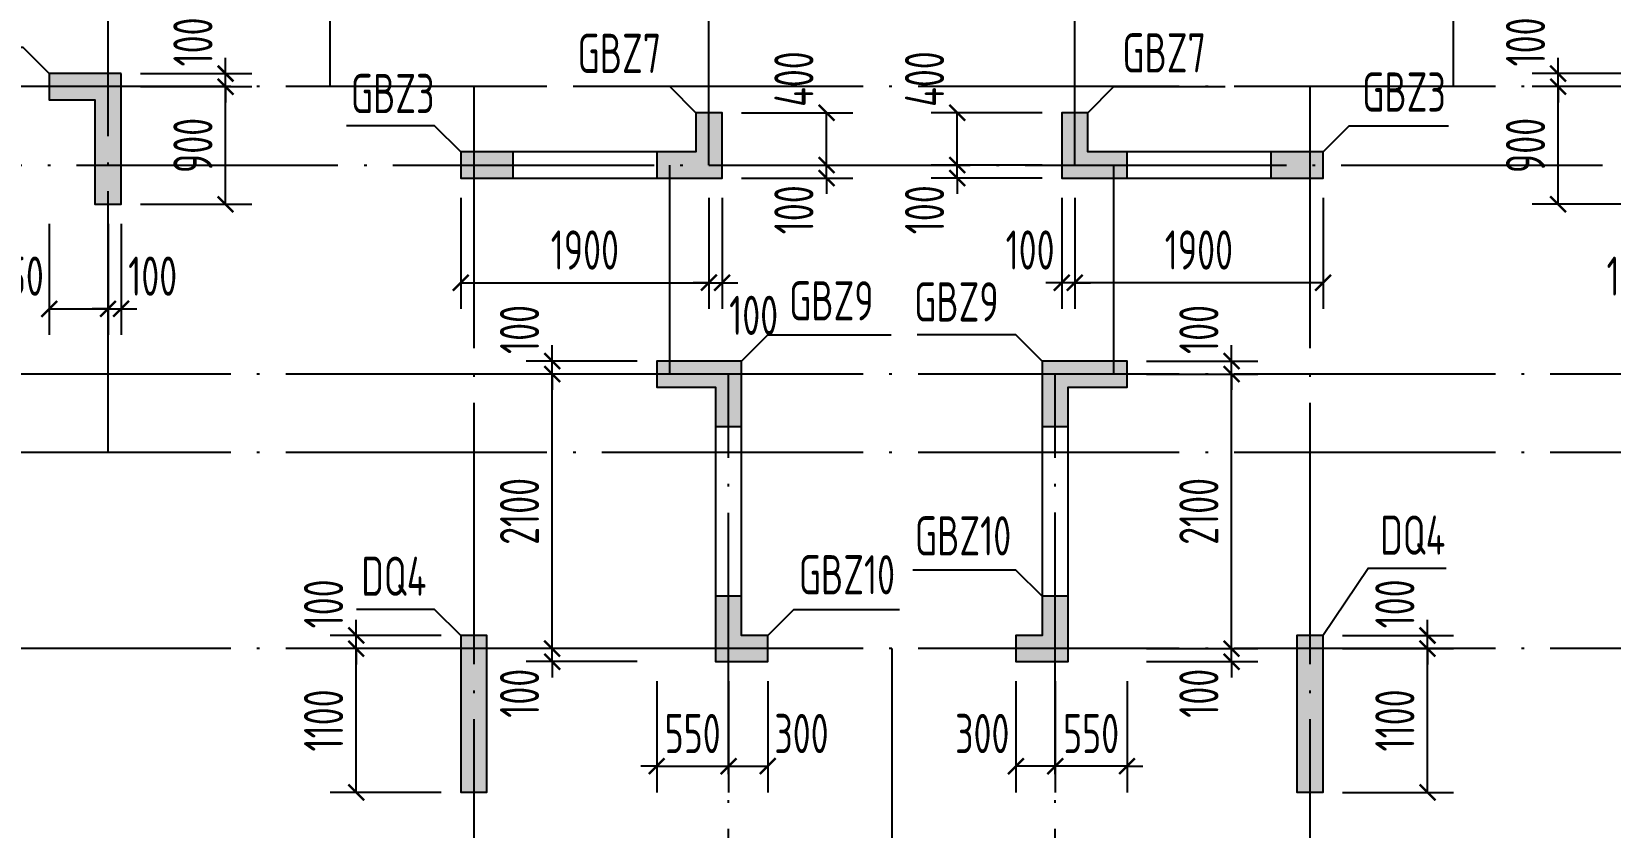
# Model space of a CAD drawing. Extents: x -1058961 to 23600, y -449123 to 2751847.
# Drawn here: x -438814 to -426729, y -182545 to -176456 of the extents above; entities that cross this region are included whole.
import ezdxf
from ezdxf.enums import TextEntityAlignment as Align

# ---------------------------------------------------------------- set-up
doc = ezdxf.new("R2010")
doc.units = 0
doc.header["$LTSCALE"] = 1000
doc.linetypes.add('DOTE', pattern=[2.42, 2, -0.2, 0.02, -0.2])
doc.layers.get('0').update_dxf_attribs({"linetype": 'CONTINUOUS'})
doc.layers.get('DEFPOINTS').update_dxf_attribs({"linetype": 'CONTINUOUS'})
for name, color, linetype in [('A-DOTE', 10, 'DOTE'), ('S-Q墙实线', 6, 'CONTINUOUS'), ('S-Q墙标注', 3, 'CONTINUOUS'), ('S-X详图填充', 252, 'CONTINUOUS'), ('S-X详图实线', 4, 'CONTINUOUS'), ('S-Z柱编号', 6, 'CONTINUOUS')]:
    doc.layers.add(name, color=color, linetype=linetype)
doc.styles.add('TSSD_REIN', font='tssdeng.shx', dxfattribs={"width": 0.7, "height": 300, "bigfont": 'tssdchn.shx'})
doc.styles.add('结构文字', font='zstxt.shx', dxfattribs={"width": 0.7, "bigfont": 'zshz.shx'})
doc.dimstyles.new('STRUCK', dxfattribs={"dimtxt": 400, "dimasz": 121, "dimexe": 200, "dimexo": 150, "dimgap": 115, "dimtad": 1, "dimdec": 0, "dimdsep": 46, "dimtxsty": '结构文字', "dimblk": 'ARCHTICK', "dimcen": 400, "dimclrd": 3, "dimclre": 3, "dimclrt": 7, "dimadec": 0, "dimazin": 0, "dimtfac": 1, "dimtdec": 0, "dimtix": 1, "dimtmove": 2, "dimatfit": 3, "dimldrblk": '_DIMX', "dimfxl": 0, "dimtolj": 1, "dimtzin": 0, "dimarcsym": 0})

# ---------------------------------------------------------------- blocks, each defined once
blk = doc.blocks.new('20210726.16395156')
at = {"layer": 'A-DOTE'}
for p, q in [((11100, 10900), (11100, 18249.9)), ((12800, 13700), (12800, 18249.9)), ((15700, 13100.3), (15700, 18249.9)), ((18500, 13100.3), (18500, 18249.9)), ((21400, 13700), (21400, 18249.9)), ((55600, 13700), (3600, 13700)), ((13900.2, 13700), (13900, 3600)), ((20299.8, 13700), (20300, 3600)), ((3600, 13100.3), (55600, 13100.3)), ((15400, 11500), (15400, 13100)), ((18800, 11500), (18800, 13100)), ((55600, 11500), (3600, 11500)), ((15850, 3600), (15850, 11500)), ((18350, 3600.1), (18350, 11500)), ((55600, 10900), (3600, 10900)), ((55600, 9400), (3600, 9400)), ((17100, 9400), (17100, 3600))]:
    blk.add_line(p, q, dxfattribs=at)
blk = doc.blocks.new('_ArchTick')
at = {"color": 0, "linetype": 'ByBlock', "const_width": 0.15}
blk.add_lwpolyline([(-0.5, -0.5), (0.5, 0.5)], dxfattribs=at)
blk = doc.blocks.new('*D893')
at = {"layer": 'DEFPOINTS', "color": 0}
for p in [(-438129, -176877), (-437329, -176877), (-438129, -177777)]:
    blk.add_point(p, dxfattribs=at)
at = {"layer": 'S-Q墙标注', "color": 3, "lineweight": -2}
for p, q in [((-437979, -176877), (-437129, -176877)), ((-437329, -177777), (-437329, -176877)), ((-437979, -177777), (-437129, -177777))]:
    blk.add_line(p, q, dxfattribs=at)
at = {"layer": 'S-Q墙标注', "color": 3, "lineweight": -2, "xscale": 121, "yscale": 121, "zscale": 121}
for p, rotation in [((-437329, -176877), 90), ((-437329, -177777), 270)]:
    blk.add_blockref('_ArchTick', p, dxfattribs=dict(at, rotation=rotation))
at = {"layer": 'S-Q墙标注', "color": 7, "insert": (-437579, -177327), "char_height": 300, "attachment_point": 5, "rotation": 90, "style": 'TSSD_REIN'}
blk.add_mtext('\\A1;900', dxfattribs=at)
blk = doc.blocks.new('_DIMX')
blk.add_line((-150, 0), (150, 0))
at = {"const_width": 50}
blk.add_lwpolyline([(-70, -70), (70, 70)], dxfattribs=at)
blk = doc.blocks.new('*D894')
at = {"layer": 'DEFPOINTS', "color": 0}
for p in [(-438129, -176777), (-437329, -176777), (-438129, -176877)]:
    blk.add_point(p, dxfattribs=at)
at = {"layer": 'S-Q墙标注', "color": 3, "lineweight": -2}
for p, q in [((-437329, -176777), (-437329, -176656)), ((-437979, -176777), (-437129, -176777)), ((-437329, -176877), (-437329, -176777)), ((-437979, -176877), (-437129, -176877)), ((-437329, -176877), (-437329, -176998))]:
    blk.add_line(p, q, dxfattribs=at)
at = {"layer": 'S-Q墙标注', "color": 3, "lineweight": -2, "xscale": 121, "yscale": 121, "zscale": 121}
for p, rotation in [((-437329, -176777), 270), ((-437329, -176877), 90)]:
    blk.add_blockref('_ArchTick', p, dxfattribs=dict(at, rotation=rotation))
at = {"layer": 'S-Q墙标注', "color": 7, "insert": (-437579, -176535), "char_height": 300, "attachment_point": 5, "rotation": 90, "style": 'TSSD_REIN'}
blk.add_mtext('\\A1;100', dxfattribs=at)
blk = doc.blocks.new('*D895')
at = {"layer": 'DEFPOINTS', "color": 0}
for p in [(-438679, -177777), (-438229, -177777), (-438229, -178577)]:
    blk.add_point(p, dxfattribs=at)
at = {"layer": 'S-Q墙标注', "color": 3, "lineweight": -2}
for p, q in [((-438679, -177927), (-438679, -178777)), ((-438229, -177927), (-438229, -178777)), ((-438679, -178577), (-438229, -178577))]:
    blk.add_line(p, q, dxfattribs=at)
at = {"layer": 'S-Q墙标注', "color": 3, "lineweight": -2, "xscale": 121, "yscale": 121, "zscale": 121, "rotation": 180}
blk.add_blockref('_ArchTick', (-438679, -178577), dxfattribs=at)
at = {"layer": 'S-Q墙标注', "color": 3, "lineweight": -2, "xscale": 121, "yscale": 121, "zscale": 121}
blk.add_blockref('_ArchTick', (-438229, -178577), dxfattribs=at)
at = {"layer": 'S-Q墙标注', "color": 7, "insert": (-438937, -178327), "char_height": 300, "attachment_point": 5, "style": 'TSSD_REIN'}
blk.add_mtext('\\A1;450', dxfattribs=at)
blk = doc.blocks.new('*D896')
at = {"layer": 'DEFPOINTS', "color": 0}
for p in [(-438229, -177777), (-438129, -177777), (-438129, -178577)]:
    blk.add_point(p, dxfattribs=at)
at = {"layer": 'S-Q墙标注', "color": 3, "lineweight": -2}
for p, q in [((-438229, -177927), (-438229, -178777)), ((-438129, -177927), (-438129, -178777)), ((-438229, -178577), (-438350, -178577)), ((-438229, -178577), (-438129, -178577)), ((-438129, -178577), (-438008, -178577))]:
    blk.add_line(p, q, dxfattribs=at)
at = {"layer": 'S-Q墙标注', "color": 3, "lineweight": -2, "xscale": 121, "yscale": 121, "zscale": 121}
blk.add_blockref('_ArchTick', (-438229, -178577), dxfattribs=at)
at = {"layer": 'S-Q墙标注', "color": 3, "lineweight": -2, "xscale": 121, "yscale": 121, "zscale": 121, "rotation": 180}
blk.add_blockref('_ArchTick', (-438129, -178577), dxfattribs=at)
at = {"layer": 'S-Q墙标注', "color": 7, "insert": (-437887, -178327), "char_height": 300, "attachment_point": 5, "style": 'TSSD_REIN'}
blk.add_mtext('\\A1;100', dxfattribs=at)
blk = doc.blocks.new('*D897')
at = {"layer": 'DEFPOINTS', "color": 0}
for p in [(-433529, -177477), (-432729, -177477), (-433529, -177577)]:
    blk.add_point(p, dxfattribs=at)
at = {"layer": 'S-Q墙标注', "color": 3, "lineweight": -2}
for p, q in [((-432729, -177477), (-432729, -177356)), ((-433379, -177477), (-432529, -177477)), ((-432729, -177577), (-432729, -177477)), ((-433379, -177577), (-432529, -177577)), ((-432729, -177577), (-432729, -177698))]:
    blk.add_line(p, q, dxfattribs=at)
at = {"layer": 'S-Q墙标注', "color": 3, "lineweight": -2, "xscale": 121, "yscale": 121, "zscale": 121}
for p, rotation in [((-432729, -177477), 270), ((-432729, -177577), 90)]:
    blk.add_blockref('_ArchTick', p, dxfattribs=dict(at, rotation=rotation))
at = {"layer": 'S-Q墙标注', "color": 7, "insert": (-432979, -177819), "char_height": 300, "attachment_point": 5, "rotation": 90, "style": 'TSSD_REIN'}
blk.add_mtext('\\A1;100', dxfattribs=at)
blk = doc.blocks.new('*D898')
at = {"layer": 'DEFPOINTS', "color": 0}
for p in [(-433529, -177077), (-432729, -177077), (-433529, -177477)]:
    blk.add_point(p, dxfattribs=at)
at = {"layer": 'S-Q墙标注', "color": 3, "lineweight": -2}
for p, q in [((-433379, -177077), (-432529, -177077)), ((-432729, -177477), (-432729, -177077)), ((-433379, -177477), (-432529, -177477))]:
    blk.add_line(p, q, dxfattribs=at)
at = {"layer": 'S-Q墙标注', "color": 3, "lineweight": -2, "xscale": 121, "yscale": 121, "zscale": 121}
for p, rotation in [((-432729, -177077), 90), ((-432729, -177477), 270)]:
    blk.add_blockref('_ArchTick', p, dxfattribs=dict(at, rotation=rotation))
at = {"layer": 'S-Q墙标注', "color": 7, "insert": (-432979, -176819), "char_height": 300, "attachment_point": 5, "rotation": 90, "style": 'TSSD_REIN'}
blk.add_mtext('\\A1;400', dxfattribs=at)
blk = doc.blocks.new('*D899')
at = {"layer": 'DEFPOINTS', "color": 0}
for p in [(-435529, -177577), (-433629, -177577), (-433629, -178377)]:
    blk.add_point(p, dxfattribs=at)
at = {"layer": 'S-Q墙标注', "color": 3, "lineweight": -2}
for p, q in [((-435529, -177727), (-435529, -178577)), ((-433629, -177727), (-433629, -178577)), ((-435529, -178377), (-433629, -178377))]:
    blk.add_line(p, q, dxfattribs=at)
at = {"layer": 'S-Q墙标注', "color": 3, "lineweight": -2, "xscale": 121, "yscale": 121, "zscale": 121, "rotation": 180}
blk.add_blockref('_ArchTick', (-435529, -178377), dxfattribs=at)
at = {"layer": 'S-Q墙标注', "color": 3, "lineweight": -2, "xscale": 121, "yscale": 121, "zscale": 121}
blk.add_blockref('_ArchTick', (-433629, -178377), dxfattribs=at)
at = {"layer": 'S-Q墙标注', "color": 7, "insert": (-434579, -178127), "char_height": 300, "attachment_point": 5, "style": 'TSSD_REIN'}
blk.add_mtext('\\A1;1900', dxfattribs=at)
blk = doc.blocks.new('*D900')
at = {"layer": 'DEFPOINTS', "color": 0}
for p in [(-433629, -177577), (-433529, -177577), (-433529, -178377)]:
    blk.add_point(p, dxfattribs=at)
at = {"layer": 'S-Q墙标注', "color": 3, "lineweight": -2}
for p, q in [((-433629, -177727), (-433629, -178577)), ((-433529, -177727), (-433529, -178577)), ((-433629, -178377), (-433750, -178377)), ((-433629, -178377), (-433529, -178377)), ((-433529, -178377), (-433408, -178377))]:
    blk.add_line(p, q, dxfattribs=at)
at = {"layer": 'S-Q墙标注', "color": 3, "lineweight": -2, "xscale": 121, "yscale": 121, "zscale": 121}
blk.add_blockref('_ArchTick', (-433629, -178377), dxfattribs=at)
at = {"layer": 'S-Q墙标注', "color": 3, "lineweight": -2, "xscale": 121, "yscale": 121, "zscale": 121, "rotation": 180}
blk.add_blockref('_ArchTick', (-433529, -178377), dxfattribs=at)
at = {"layer": 'S-Q墙标注', "color": 7, "insert": (-433287, -178627), "char_height": 300, "attachment_point": 5, "style": 'TSSD_REIN'}
blk.add_mtext('\\A1;100', dxfattribs=at)
blk = doc.blocks.new('*D905')
at = {"layer": 'DEFPOINTS', "color": 0}
for p in [(-434829, -181177), (-434029, -181177), (-434029, -181277)]:
    blk.add_point(p, dxfattribs=at)
at = {"layer": 'S-Q墙标注', "color": 3, "lineweight": -2}
for p, q in [((-434829, -181177), (-434829, -181056)), ((-434179, -181177), (-435029, -181177)), ((-434829, -181277), (-434829, -181177)), ((-434179, -181277), (-435029, -181277)), ((-434829, -181277), (-434829, -181398))]:
    blk.add_line(p, q, dxfattribs=at)
at = {"layer": 'S-Q墙标注', "color": 3, "lineweight": -2, "xscale": 121, "yscale": 121, "zscale": 121}
for p, rotation in [((-434829, -181177), 270), ((-434829, -181277), 90)]:
    blk.add_blockref('_ArchTick', p, dxfattribs=dict(at, rotation=rotation))
at = {"layer": 'S-Q墙标注', "color": 7, "insert": (-435079, -181519), "char_height": 300, "attachment_point": 5, "rotation": 90, "style": 'TSSD_REIN'}
blk.add_mtext('\\A1;100', dxfattribs=at)
blk = doc.blocks.new('*D906')
at = {"layer": 'DEFPOINTS', "color": 0}
for p in [(-434829, -179077), (-434029, -179077), (-434029, -181177)]:
    blk.add_point(p, dxfattribs=at)
at = {"layer": 'S-Q墙标注', "color": 3, "lineweight": -2}
for p, q in [((-434179, -179077), (-435029, -179077)), ((-434829, -181177), (-434829, -179077)), ((-434179, -181177), (-435029, -181177))]:
    blk.add_line(p, q, dxfattribs=at)
at = {"layer": 'S-Q墙标注', "color": 3, "lineweight": -2, "xscale": 121, "yscale": 121, "zscale": 121}
for p, rotation in [((-434829, -179077), 90), ((-434829, -181177), 270)]:
    blk.add_blockref('_ArchTick', p, dxfattribs=dict(at, rotation=rotation))
at = {"layer": 'S-Q墙标注', "color": 7, "insert": (-435079, -180127), "char_height": 300, "attachment_point": 5, "rotation": 90, "style": 'TSSD_REIN'}
blk.add_mtext('\\A1;2100', dxfattribs=at)
blk = doc.blocks.new('*D907')
at = {"layer": 'DEFPOINTS', "color": 0}
for p in [(-434829, -178977), (-434029, -178977), (-434029, -179077)]:
    blk.add_point(p, dxfattribs=at)
at = {"layer": 'S-Q墙标注', "color": 3, "lineweight": -2}
for p, q in [((-434829, -178977), (-434829, -178856)), ((-434179, -178977), (-435029, -178977)), ((-434829, -179077), (-434829, -178977)), ((-434179, -179077), (-435029, -179077)), ((-434829, -179077), (-434829, -179198))]:
    blk.add_line(p, q, dxfattribs=at)
at = {"layer": 'S-Q墙标注', "color": 3, "lineweight": -2, "xscale": 121, "yscale": 121, "zscale": 121}
for p, rotation in [((-434829, -178977), 270), ((-434829, -179077), 90)]:
    blk.add_blockref('_ArchTick', p, dxfattribs=dict(at, rotation=rotation))
at = {"layer": 'S-Q墙标注', "color": 7, "insert": (-435079, -178735), "char_height": 300, "attachment_point": 5, "rotation": 90, "style": 'TSSD_REIN'}
blk.add_mtext('\\A1;100', dxfattribs=at)
blk = doc.blocks.new('*D924')
at = {"layer": 'DEFPOINTS', "color": 0}
for p in [(-427129, -176877), (-426329, -176877), (-426329, -177777)]:
    blk.add_point(p, dxfattribs=at)
at = {"layer": 'S-Q墙标注', "color": 3, "lineweight": -2}
for p, q in [((-426479, -176877), (-427329, -176877)), ((-427129, -177777), (-427129, -176877)), ((-426479, -177777), (-427329, -177777))]:
    blk.add_line(p, q, dxfattribs=at)
at = {"layer": 'S-Q墙标注', "color": 3, "lineweight": -2, "xscale": 121, "yscale": 121, "zscale": 121}
for p, rotation in [((-427129, -176877), 90), ((-427129, -177777), 270)]:
    blk.add_blockref('_ArchTick', p, dxfattribs=dict(at, rotation=rotation))
at = {"layer": 'S-Q墙标注', "color": 7, "insert": (-427379, -177327), "char_height": 300, "attachment_point": 5, "rotation": 90, "style": 'TSSD_REIN'}
blk.add_mtext('\\A1;900', dxfattribs=at)
blk = doc.blocks.new('*D925')
at = {"layer": 'DEFPOINTS', "color": 0}
for p in [(-427129, -176777), (-426329, -176777), (-426329, -176877)]:
    blk.add_point(p, dxfattribs=at)
at = {"layer": 'S-Q墙标注', "color": 3, "lineweight": -2}
for p, q in [((-427129, -176777), (-427129, -176656)), ((-426479, -176777), (-427329, -176777)), ((-427129, -176877), (-427129, -176777)), ((-426479, -176877), (-427329, -176877)), ((-427129, -176877), (-427129, -176998))]:
    blk.add_line(p, q, dxfattribs=at)
at = {"layer": 'S-Q墙标注', "color": 3, "lineweight": -2, "xscale": 121, "yscale": 121, "zscale": 121}
for p, rotation in [((-427129, -176777), 270), ((-427129, -176877), 90)]:
    blk.add_blockref('_ArchTick', p, dxfattribs=dict(at, rotation=rotation))
at = {"layer": 'S-Q墙标注', "color": 7, "insert": (-427379, -176535), "char_height": 300, "attachment_point": 5, "rotation": 90, "style": 'TSSD_REIN'}
blk.add_mtext('\\A1;100', dxfattribs=at)
blk = doc.blocks.new('*D927')
at = {"layer": 'DEFPOINTS', "color": 0}
for p in [(-426329, -177777), (-426229, -177777), (-426329, -178577)]:
    blk.add_point(p, dxfattribs=at)
at = {"layer": 'S-Q墙标注', "color": 3, "lineweight": -2}
for p, q in [((-426329, -177927), (-426329, -178777)), ((-426229, -177927), (-426229, -178777)), ((-426329, -178577), (-426450, -178577)), ((-426229, -178577), (-426329, -178577)), ((-426229, -178577), (-426108, -178577))]:
    blk.add_line(p, q, dxfattribs=at)
at = {"layer": 'S-Q墙标注', "color": 3, "lineweight": -2, "xscale": 121, "yscale": 121, "zscale": 121}
blk.add_blockref('_ArchTick', (-426329, -178577), dxfattribs=at)
at = {"layer": 'S-Q墙标注', "color": 3, "lineweight": -2, "xscale": 121, "yscale": 121, "zscale": 121, "rotation": 180}
blk.add_blockref('_ArchTick', (-426229, -178577), dxfattribs=at)
at = {"layer": 'S-Q墙标注', "color": 7, "insert": (-426571, -178327), "char_height": 300, "attachment_point": 5, "style": 'TSSD_REIN'}
blk.add_mtext('\\A1;100', dxfattribs=at)
blk = doc.blocks.new('*D928')
at = {"layer": 'DEFPOINTS', "color": 0}
for p in [(-431729, -177477), (-430929, -177477), (-430929, -177577)]:
    blk.add_point(p, dxfattribs=at)
at = {"layer": 'S-Q墙标注', "color": 3, "lineweight": -2}
for p, q in [((-431729, -177477), (-431729, -177356)), ((-431079, -177477), (-431929, -177477)), ((-431729, -177577), (-431729, -177477)), ((-431079, -177577), (-431929, -177577)), ((-431729, -177577), (-431729, -177698))]:
    blk.add_line(p, q, dxfattribs=at)
at = {"layer": 'S-Q墙标注', "color": 3, "lineweight": -2, "xscale": 121, "yscale": 121, "zscale": 121}
for p, rotation in [((-431729, -177477), 270), ((-431729, -177577), 90)]:
    blk.add_blockref('_ArchTick', p, dxfattribs=dict(at, rotation=rotation))
at = {"layer": 'S-Q墙标注', "color": 7, "insert": (-431979, -177819), "char_height": 300, "attachment_point": 5, "rotation": 90, "style": 'TSSD_REIN'}
blk.add_mtext('\\A1;100', dxfattribs=at)
blk = doc.blocks.new('*D929')
at = {"layer": 'DEFPOINTS', "color": 0}
for p in [(-431729, -177077), (-430929, -177077), (-430929, -177477)]:
    blk.add_point(p, dxfattribs=at)
at = {"layer": 'S-Q墙标注', "color": 3, "lineweight": -2}
for p, q in [((-431079, -177077), (-431929, -177077)), ((-431729, -177477), (-431729, -177077)), ((-431079, -177477), (-431929, -177477))]:
    blk.add_line(p, q, dxfattribs=at)
at = {"layer": 'S-Q墙标注', "color": 3, "lineweight": -2, "xscale": 121, "yscale": 121, "zscale": 121}
for p, rotation in [((-431729, -177077), 90), ((-431729, -177477), 270)]:
    blk.add_blockref('_ArchTick', p, dxfattribs=dict(at, rotation=rotation))
at = {"layer": 'S-Q墙标注', "color": 7, "insert": (-431979, -176819), "char_height": 300, "attachment_point": 5, "rotation": 90, "style": 'TSSD_REIN'}
blk.add_mtext('\\A1;400', dxfattribs=at)
blk = doc.blocks.new('*D930')
at = {"layer": 'DEFPOINTS', "color": 0}
for p in [(-430829, -177577), (-428929, -177577), (-430829, -178377)]:
    blk.add_point(p, dxfattribs=at)
at = {"layer": 'S-Q墙标注', "color": 3, "lineweight": -2}
for p, q in [((-430829, -177727), (-430829, -178577)), ((-428929, -177727), (-428929, -178577)), ((-428929, -178377), (-430829, -178377))]:
    blk.add_line(p, q, dxfattribs=at)
at = {"layer": 'S-Q墙标注', "color": 3, "lineweight": -2, "xscale": 121, "yscale": 121, "zscale": 121, "rotation": 180}
blk.add_blockref('_ArchTick', (-430829, -178377), dxfattribs=at)
at = {"layer": 'S-Q墙标注', "color": 3, "lineweight": -2, "xscale": 121, "yscale": 121, "zscale": 121}
blk.add_blockref('_ArchTick', (-428929, -178377), dxfattribs=at)
at = {"layer": 'S-Q墙标注', "color": 7, "insert": (-429879, -178127), "char_height": 300, "attachment_point": 5, "style": 'TSSD_REIN'}
blk.add_mtext('\\A1;1900', dxfattribs=at)
blk = doc.blocks.new('*D931')
at = {"layer": 'DEFPOINTS', "color": 0}
for p in [(-430929, -177577), (-430829, -177577), (-430929, -178377)]:
    blk.add_point(p, dxfattribs=at)
at = {"layer": 'S-Q墙标注', "color": 3, "lineweight": -2}
for p, q in [((-430929, -177727), (-430929, -178577)), ((-430829, -177727), (-430829, -178577)), ((-430929, -178377), (-431050, -178377)), ((-430829, -178377), (-430929, -178377)), ((-430829, -178377), (-430708, -178377))]:
    blk.add_line(p, q, dxfattribs=at)
at = {"layer": 'S-Q墙标注', "color": 3, "lineweight": -2, "xscale": 121, "yscale": 121, "zscale": 121}
blk.add_blockref('_ArchTick', (-430929, -178377), dxfattribs=at)
at = {"layer": 'S-Q墙标注', "color": 3, "lineweight": -2, "xscale": 121, "yscale": 121, "zscale": 121, "rotation": 180}
blk.add_blockref('_ArchTick', (-430829, -178377), dxfattribs=at)
at = {"layer": 'S-Q墙标注', "color": 7, "insert": (-431171, -178127), "char_height": 300, "attachment_point": 5, "style": 'TSSD_REIN'}
blk.add_mtext('\\A1;100', dxfattribs=at)
blk = doc.blocks.new('*D936')
at = {"layer": 'DEFPOINTS', "color": 0}
for p in [(-430429, -181177), (-429629, -181177), (-430429, -181277)]:
    blk.add_point(p, dxfattribs=at)
at = {"layer": 'S-Q墙标注', "color": 3, "lineweight": -2}
for p, q in [((-429629, -181177), (-429629, -181056)), ((-430279, -181177), (-429429, -181177)), ((-429629, -181277), (-429629, -181177)), ((-430279, -181277), (-429429, -181277)), ((-429629, -181277), (-429629, -181398))]:
    blk.add_line(p, q, dxfattribs=at)
at = {"layer": 'S-Q墙标注', "color": 3, "lineweight": -2, "xscale": 121, "yscale": 121, "zscale": 121}
for p, rotation in [((-429629, -181177), 270), ((-429629, -181277), 90)]:
    blk.add_blockref('_ArchTick', p, dxfattribs=dict(at, rotation=rotation))
at = {"layer": 'S-Q墙标注', "color": 7, "insert": (-429879, -181519), "char_height": 300, "attachment_point": 5, "rotation": 90, "style": 'TSSD_REIN'}
blk.add_mtext('\\A1;100', dxfattribs=at)
blk = doc.blocks.new('*D937')
at = {"layer": 'DEFPOINTS', "color": 0}
for p in [(-430429, -179077), (-429629, -179077), (-430429, -181177)]:
    blk.add_point(p, dxfattribs=at)
at = {"layer": 'S-Q墙标注', "color": 3, "lineweight": -2}
for p, q in [((-430279, -179077), (-429429, -179077)), ((-429629, -181177), (-429629, -179077)), ((-430279, -181177), (-429429, -181177))]:
    blk.add_line(p, q, dxfattribs=at)
at = {"layer": 'S-Q墙标注', "color": 3, "lineweight": -2, "xscale": 121, "yscale": 121, "zscale": 121}
for p, rotation in [((-429629, -179077), 90), ((-429629, -181177), 270)]:
    blk.add_blockref('_ArchTick', p, dxfattribs=dict(at, rotation=rotation))
at = {"layer": 'S-Q墙标注', "color": 7, "insert": (-429879, -180127), "char_height": 300, "attachment_point": 5, "rotation": 90, "style": 'TSSD_REIN'}
blk.add_mtext('\\A1;2100', dxfattribs=at)
blk = doc.blocks.new('*D938')
at = {"layer": 'DEFPOINTS', "color": 0}
for p in [(-430429, -178977), (-429629, -178977), (-430429, -179077)]:
    blk.add_point(p, dxfattribs=at)
at = {"layer": 'S-Q墙标注', "color": 3, "lineweight": -2}
for p, q in [((-429629, -178977), (-429629, -178856)), ((-430279, -178977), (-429429, -178977)), ((-429629, -179077), (-429629, -178977)), ((-430279, -179077), (-429429, -179077)), ((-429629, -179077), (-429629, -179198))]:
    blk.add_line(p, q, dxfattribs=at)
at = {"layer": 'S-Q墙标注', "color": 3, "lineweight": -2, "xscale": 121, "yscale": 121, "zscale": 121}
for p, rotation in [((-429629, -178977), 270), ((-429629, -179077), 90)]:
    blk.add_blockref('_ArchTick', p, dxfattribs=dict(at, rotation=rotation))
at = {"layer": 'S-Q墙标注', "color": 7, "insert": (-429879, -178735), "char_height": 300, "attachment_point": 5, "rotation": 90, "style": 'TSSD_REIN'}
blk.add_mtext('\\A1;100', dxfattribs=at)
blk = doc.blocks.new('*D1054')
at = {"layer": 'DEFPOINTS', "color": 0}
for p in [(-434029, -181277), (-433479, -181277), (-433479, -182077)]:
    blk.add_point(p, dxfattribs=at)
at = {"layer": 'S-Q墙标注', "color": 3, "lineweight": -2}
for p, q in [((-434029, -181427), (-434029, -182277)), ((-433479, -181427), (-433479, -182277)), ((-434029, -182077), (-434150, -182077)), ((-434029, -182077), (-433479, -182077)), ((-433479, -182077), (-433358, -182077))]:
    blk.add_line(p, q, dxfattribs=at)
at = {"layer": 'S-Q墙标注', "color": 3, "lineweight": -2, "xscale": 121, "yscale": 121, "zscale": 121}
blk.add_blockref('_ArchTick', (-434029, -182077), dxfattribs=at)
at = {"layer": 'S-Q墙标注', "color": 3, "lineweight": -2, "xscale": 121, "yscale": 121, "zscale": 121, "rotation": 180}
blk.add_blockref('_ArchTick', (-433479, -182077), dxfattribs=at)
at = {"layer": 'S-Q墙标注', "color": 7, "insert": (-433754, -181827), "char_height": 300, "attachment_point": 5, "style": 'TSSD_REIN'}
blk.add_mtext('\\A1;550', dxfattribs=at)
blk = doc.blocks.new('*D1055')
at = {"layer": 'DEFPOINTS', "color": 0}
for p in [(-433479, -181277), (-433179, -181277), (-433179, -182077)]:
    blk.add_point(p, dxfattribs=at)
at = {"layer": 'S-Q墙标注', "color": 3, "lineweight": -2}
for p, q in [((-433479, -181427), (-433479, -182277)), ((-433179, -181427), (-433179, -182277)), ((-433479, -182077), (-433179, -182077))]:
    blk.add_line(p, q, dxfattribs=at)
at = {"layer": 'S-Q墙标注', "color": 3, "lineweight": -2, "xscale": 121, "yscale": 121, "zscale": 121, "rotation": 180}
blk.add_blockref('_ArchTick', (-433479, -182077), dxfattribs=at)
at = {"layer": 'S-Q墙标注', "color": 3, "lineweight": -2, "xscale": 121, "yscale": 121, "zscale": 121}
blk.add_blockref('_ArchTick', (-433179, -182077), dxfattribs=at)
at = {"layer": 'S-Q墙标注', "color": 7, "insert": (-432921, -181827), "char_height": 300, "attachment_point": 5, "style": 'TSSD_REIN'}
blk.add_mtext('\\A1;300', dxfattribs=at)
blk = doc.blocks.new('*D1056')
at = {"layer": 'DEFPOINTS', "color": 0}
for p in [(-430979, -181277), (-430429, -181277), (-430979, -182077)]:
    blk.add_point(p, dxfattribs=at)
at = {"layer": 'S-Q墙标注', "color": 3, "lineweight": -2}
for p, q in [((-430979, -181427), (-430979, -182277)), ((-430429, -181427), (-430429, -182277)), ((-430979, -182077), (-431100, -182077)), ((-430429, -182077), (-430979, -182077)), ((-430429, -182077), (-430308, -182077))]:
    blk.add_line(p, q, dxfattribs=at)
at = {"layer": 'S-Q墙标注', "color": 3, "lineweight": -2, "xscale": 121, "yscale": 121, "zscale": 121}
blk.add_blockref('_ArchTick', (-430979, -182077), dxfattribs=at)
at = {"layer": 'S-Q墙标注', "color": 3, "lineweight": -2, "xscale": 121, "yscale": 121, "zscale": 121, "rotation": 180}
blk.add_blockref('_ArchTick', (-430429, -182077), dxfattribs=at)
at = {"layer": 'S-Q墙标注', "color": 7, "insert": (-430704, -181827), "char_height": 300, "attachment_point": 5, "style": 'TSSD_REIN'}
blk.add_mtext('\\A1;550', dxfattribs=at)
blk = doc.blocks.new('*D1057')
at = {"layer": 'DEFPOINTS', "color": 0}
for p in [(-431279, -181277), (-430979, -181277), (-431279, -182077)]:
    blk.add_point(p, dxfattribs=at)
at = {"layer": 'S-Q墙标注', "color": 3, "lineweight": -2}
for p, q in [((-431279, -181427), (-431279, -182277)), ((-430979, -181427), (-430979, -182277)), ((-430979, -182077), (-431279, -182077))]:
    blk.add_line(p, q, dxfattribs=at)
at = {"layer": 'S-Q墙标注', "color": 3, "lineweight": -2, "xscale": 121, "yscale": 121, "zscale": 121, "rotation": 180}
blk.add_blockref('_ArchTick', (-431279, -182077), dxfattribs=at)
at = {"layer": 'S-Q墙标注', "color": 3, "lineweight": -2, "xscale": 121, "yscale": 121, "zscale": 121}
blk.add_blockref('_ArchTick', (-430979, -182077), dxfattribs=at)
at = {"layer": 'S-Q墙标注', "color": 7, "insert": (-431537, -181827), "char_height": 300, "attachment_point": 5, "style": 'TSSD_REIN'}
blk.add_mtext('\\A1;300', dxfattribs=at)
blk = doc.blocks.new('*D3201')
at = {"layer": 'DEFPOINTS', "color": 0}
for p in [(-436329, -181177), (-435529, -181177), (-435529, -182277)]:
    blk.add_point(p, dxfattribs=at)
at = {"layer": 'S-Q墙标注', "color": 3, "lineweight": -2}
for p, q in [((-435679, -181177), (-436529, -181177)), ((-436329, -182277), (-436329, -181177)), ((-435679, -182277), (-436529, -182277))]:
    blk.add_line(p, q, dxfattribs=at)
at = {"layer": 'S-Q墙标注', "color": 3, "lineweight": -2, "xscale": 121, "yscale": 121, "zscale": 121}
for p, rotation in [((-436329, -181177), 90), ((-436329, -182277), 270)]:
    blk.add_blockref('_ArchTick', p, dxfattribs=dict(at, rotation=rotation))
at = {"layer": 'S-Q墙标注', "color": 7, "insert": (-436579, -181727), "char_height": 300, "attachment_point": 5, "rotation": 90, "style": 'TSSD_REIN'}
blk.add_mtext('\\A1;1100', dxfattribs=at)
blk = doc.blocks.new('*D3202')
at = {"layer": 'DEFPOINTS', "color": 0}
for p in [(-436329, -181077), (-435529, -181077), (-435529, -181177)]:
    blk.add_point(p, dxfattribs=at)
at = {"layer": 'S-Q墙标注', "color": 3, "lineweight": -2}
for p, q in [((-436329, -181077), (-436329, -180956)), ((-435679, -181077), (-436529, -181077)), ((-436329, -181177), (-436329, -181077)), ((-435679, -181177), (-436529, -181177)), ((-436329, -181177), (-436329, -181298))]:
    blk.add_line(p, q, dxfattribs=at)
at = {"layer": 'S-Q墙标注', "color": 3, "lineweight": -2, "xscale": 121, "yscale": 121, "zscale": 121}
for p, rotation in [((-436329, -181077), 270), ((-436329, -181177), 90)]:
    blk.add_blockref('_ArchTick', p, dxfattribs=dict(at, rotation=rotation))
at = {"layer": 'S-Q墙标注', "color": 7, "insert": (-436579, -180835), "char_height": 300, "attachment_point": 5, "rotation": 90, "style": 'TSSD_REIN'}
blk.add_mtext('\\A1;100', dxfattribs=at)
blk = doc.blocks.new('*D3203')
at = {"layer": 'DEFPOINTS', "color": 0}
for p in [(-428929, -181177), (-428129, -181177), (-428929, -182277)]:
    blk.add_point(p, dxfattribs=at)
at = {"layer": 'S-Q墙标注', "color": 3, "lineweight": -2}
for p, q in [((-428779, -181177), (-427929, -181177)), ((-428129, -182277), (-428129, -181177)), ((-428779, -182277), (-427929, -182277))]:
    blk.add_line(p, q, dxfattribs=at)
at = {"layer": 'S-Q墙标注', "color": 3, "lineweight": -2, "xscale": 121, "yscale": 121, "zscale": 121}
for p, rotation in [((-428129, -181177), 90), ((-428129, -182277), 270)]:
    blk.add_blockref('_ArchTick', p, dxfattribs=dict(at, rotation=rotation))
at = {"layer": 'S-Q墙标注', "color": 7, "insert": (-428379, -181727), "char_height": 300, "attachment_point": 5, "rotation": 90, "style": 'TSSD_REIN'}
blk.add_mtext('\\A1;1100', dxfattribs=at)
blk = doc.blocks.new('*D3204')
at = {"layer": 'DEFPOINTS', "color": 0}
for p in [(-428929, -181077), (-428129, -181077), (-428929, -181177)]:
    blk.add_point(p, dxfattribs=at)
at = {"layer": 'S-Q墙标注', "color": 3, "lineweight": -2}
for p, q in [((-428129, -181077), (-428129, -180956)), ((-428779, -181077), (-427929, -181077)), ((-428129, -181177), (-428129, -181077)), ((-428779, -181177), (-427929, -181177)), ((-428129, -181177), (-428129, -181298))]:
    blk.add_line(p, q, dxfattribs=at)
at = {"layer": 'S-Q墙标注', "color": 3, "lineweight": -2, "xscale": 121, "yscale": 121, "zscale": 121}
for p, rotation in [((-428129, -181077), 270), ((-428129, -181177), 90)]:
    blk.add_blockref('_ArchTick', p, dxfattribs=dict(at, rotation=rotation))
at = {"layer": 'S-Q墙标注', "color": 7, "insert": (-428379, -180835), "char_height": 300, "attachment_point": 5, "rotation": 90, "style": 'TSSD_REIN'}
blk.add_mtext('\\A1;100', dxfattribs=at)

msp = doc.modelspace()

# ---------------------------------------------------------------- hatches: boundary and pattern name
at = {"layer": 'S-X详图填充'}
h = msp.add_hatch(color=256, dxfattribs=at)
h.dxf.hatch_style = 1
h.paths.add_polyline_path([(-438129, -176776.9), (-438678.92, -176776.9), (-438678.92, -176976.9), (-438329, -176976.9), (-438329, -177776.9), (-438129, -177776.9)])
h = msp.add_hatch(color=256, dxfattribs=at)
h.dxf.hatch_style = 1
h.paths.add_polyline_path([(-434029.01, -177376.63), (-434029.01, -177576.63), (-433529.01, -177576.63), (-433529.01, -177076.63), (-433729.01, -177076.63), (-433729.01, -177376.63)])
h = msp.add_hatch(color=256, dxfattribs=at)
h.dxf.hatch_style = 1
h.paths.add_polyline_path([(-430429.01, -177576.63), (-430429.01, -177376.63), (-430729.01, -177376.63), (-430729.01, -177076.63), (-430929.01, -177076.63), (-430929.01, -177576.63)])
h = msp.add_hatch(color=256, dxfattribs=at)
h.dxf.hatch_style = 1
h.paths.add_polyline_path([(-435129.01, -177576.63), (-435129.01, -177376.63), (-435529.01, -177376.63), (-435529.01, -177576.63)])
h = msp.add_hatch(color=256, dxfattribs=at)
h.dxf.hatch_style = 1
h.paths.add_polyline_path([(-429329.01, -177376.63), (-429329.01, -177576.63), (-428929.01, -177576.63), (-428929.01, -177376.63)])
h = msp.add_hatch(color=256, dxfattribs=at)
h.dxf.hatch_style = 1
h.paths.add_polyline_path([(-433579.01, -179476.9), (-433379.01, -179476.9), (-433379.01, -178976.9), (-434029.08, -178976.9), (-434029.08, -179176.9), (-433579.01, -179176.9)])
h = msp.add_hatch(color=256, dxfattribs=at)
h.dxf.hatch_style = 1
h.paths.add_polyline_path([(-431079.01, -179476.9), (-430879.01, -179476.9), (-430879.01, -179176.9), (-430429.13, -179176.9), (-430429.13, -178976.9), (-431079.01, -178976.9)])
h = msp.add_hatch(color=256, dxfattribs=at)
h.dxf.hatch_style = 1
h.paths.add_polyline_path([(-433379.01, -180776.9), (-433579.01, -180776.9), (-433579.01, -181276.9), (-433179.01, -181276.9), (-433179.01, -181076.9), (-433379.01, -181076.9)])
h = msp.add_hatch(color=256, dxfattribs=at)
h.dxf.hatch_style = 1
h.paths.add_polyline_path([(-430879.01, -180776.9), (-431079.01, -180776.9), (-431079.01, -181076.9), (-431279.01, -181076.9), (-431279.01, -181276.9), (-430879.01, -181276.9)])
h = msp.add_hatch(color=256, dxfattribs=at)
h.dxf.hatch_style = 1
h.paths.add_polyline_path([(-435529, -182276.9), (-435329, -182276.9), (-435329, -181076.9), (-435529, -181076.9)])
h = msp.add_hatch(color=256, dxfattribs=at)
h.dxf.hatch_style = 1
h.paths.add_polyline_path([(-429129.02, -182276.9), (-428929.02, -182276.9), (-428929.02, -181076.9), (-429129.02, -181076.9)])

# ---------------------------------------------------------------- linework, layer by layer
at = {"layer": 'S-Q墙实线'}
for points in [[(-438129, -176776.9), (-438678.92, -176776.9), (-438678.92, -176976.9), (-438329, -176976.9), (-438329, -177776.9), (-438129, -177776.9)], [(-433529.01, -177576.63), (-433529.01, -177076.63), (-433729.01, -177076.63), (-433729.01, -177376.63), (-433929.08, -177376.63), (-435529.01, -177376.63), (-435529.01, -177576.63), (-433929.08, -177576.63)], [(-430729.01, -177376.63), (-430729.01, -177076.63), (-430929.01, -177076.63), (-430929.01, -177576.63), (-430529.13, -177576.63), (-428929.01, -177576.63), (-428929.01, -177376.63), (-430529.13, -177376.63)], [(-433379.01, -181076.9), (-433379.01, -178976.9), (-434029.08, -178976.9), (-434029.08, -179176.9), (-433579.01, -179176.9), (-433579.01, -181276.9), (-433179.01, -181276.9), (-433179.01, -181076.9)], [(-430879.01, -181276.9), (-430879.01, -179176.9), (-430429.13, -179176.9), (-430429.13, -178976.9), (-431079.01, -178976.9), (-431079.01, -181076.9), (-431279.01, -181076.9), (-431279.01, -181276.9)], [(-435329, -182276.9), (-435329, -181076.9), (-435529, -181076.9), (-435529, -182276.9)], [(-428929.02, -182276.9), (-428929.02, -181076.9), (-429129.02, -181076.9), (-429129.02, -182276.9)]]:
    msp.add_lwpolyline(points, close=True, dxfattribs=at)
at = {"layer": 'S-X详图实线'}
for points in [[(-438129, -176776.9), (-438678.92, -176776.9), (-438678.92, -176976.9), (-438329, -176976.9), (-438329, -177776.9), (-438129, -177776.9), (-438129, -176776.9)], [(-434029.01, -177376.63), (-434029.01, -177576.63), (-433529.01, -177576.63), (-433529.01, -177076.63), (-433729.01, -177076.63), (-433729.01, -177376.63), (-434029.01, -177376.63)], [(-430429.01, -177576.63), (-430429.01, -177376.63), (-430729.01, -177376.63), (-430729.01, -177076.63), (-430929.01, -177076.63), (-430929.01, -177576.63), (-430429.01, -177576.63)], [(-435129.01, -177576.63), (-435129.01, -177376.63), (-435529.01, -177376.63), (-435529.01, -177576.63), (-435129.01, -177576.63)], [(-429329.01, -177376.63), (-429329.01, -177576.63), (-428929.01, -177576.63), (-428929.01, -177376.63), (-429329.01, -177376.63)], [(-433579.01, -179476.9), (-433379.01, -179476.9), (-433379.01, -178976.9), (-434029.08, -178976.9), (-434029.08, -179176.9), (-433579.01, -179176.9), (-433579.01, -179476.9)], [(-431079.01, -179476.9), (-430879.01, -179476.9), (-430879.01, -179176.9), (-430429.13, -179176.9), (-430429.13, -178976.9), (-431079.01, -178976.9), (-431079.01, -179476.9)], [(-433379.01, -180776.9), (-433579.01, -180776.9), (-433579.01, -181276.9), (-433179.01, -181276.9), (-433179.01, -181076.9), (-433379.01, -181076.9), (-433379.01, -180776.9)], [(-430879.01, -180776.9), (-431079.01, -180776.9), (-431079.01, -181076.9), (-431279.01, -181076.9), (-431279.01, -181276.9), (-430879.01, -181276.9), (-430879.01, -180776.9)], [(-435529, -182276.9), (-435329, -182276.9), (-435329, -181076.9), (-435529, -181076.9), (-435529, -182276.9)], [(-429129.02, -182276.9), (-428929.02, -182276.9), (-428929.02, -181076.9), (-429129.02, -181076.9), (-429129.02, -182276.9)]]:
    msp.add_lwpolyline(points, close=True, dxfattribs=at)
at = {"layer": 'S-Z柱编号', "color": 7}
for points in [[(-438678.92, -176776.9), (-438878.92, -176576.9), (-439507.34, -176576.9)], [(-433729.01, -177076.63), (-433929.01, -176876.63), (-434653.62, -176876.63)], [(-430729.01, -177076.63), (-430529.01, -176876.63), (-429678.84, -176876.63)], [(-435529.01, -177376.63), (-435729.01, -177176.63), (-436403.4, -177176.63)], [(-428929.01, -177376.63), (-428729.01, -177176.63), (-427967.18, -177176.63)], [(-433379.01, -178976.9), (-433179.01, -178776.9), (-432234.23, -178776.9)], [(-431079.01, -178976.9), (-431279.01, -178776.9), (-432035.02, -178776.9)], [(-431079.01, -180776.9), (-431279.01, -180576.9), (-432068.8, -180576.9)], [(-428929.48, -181076.9), (-428583.42, -180562.46), (-427985.91, -180562.46)], [(-435528.77, -181076.9), (-435728.77, -180876.9), (-436326.28, -180876.9)], [(-433179.01, -181076.9), (-432979.01, -180876.9), (-432170.77, -180876.9)]]:
    msp.add_lwpolyline(points, dxfattribs=at)

# ---------------------------------------------------------------- block references
at = {"layer": 'A-DOTE'}
msp.add_blockref('20210726.16395156', (-449329.01, -190576.94), dxfattribs=at)

# ---------------------------------------------------------------- texts
at = {"layer": 'S-Z柱编号', "color": 7, "style": 'TSSD_REIN', "width": 0.7}
for s, p in [('GBZ7', (-434634.78, -176862.41)), ('GBZ7', (-430464.83, -176858.39)), ('GBZ3', (-436370.15, -177169.49)), ('GBZ3', (-428629.01, -177158.39)), ('GBZ9', (-433015.41, -178755.68)), ('GBZ9', (-432058.41, -178764.1)), ('GBZ10', (-432052.5, -180554.45)), ('DQ4', (-428490.83, -180548.76)), ('DQ4', (-436289.82, -180863.2)), ('GBZ10', (-432941.46, -180851.92))]:
    msp.add_text(s, height=300, dxfattribs=at).set_placement(p, align=Align.BOTTOM_LEFT)

# ---------------------------------------------------------------- dimensions: what is measured, and where the dimension line sits
at = {"layer": 'S-Q墙标注'}
for base, p1, p2, angle, picture, middle in [((-437329, -176776.9), (-438129, -176876.9), (-438129, -176776.9), 90, '*D894', (-437579, -176534.97)), ((-427129.02, -176776.9), (-426329.02, -176876.9), (-426329.02, -176776.9), 90, '*D925', (-427379.02, -176534.97)), ((-432729.01, -177076.63), (-433529.01, -177476.63), (-433529.01, -177076.63), 90, '*D898', (-432979.01, -176818.55)), ((-431729.01, -177076.63), (-430929.01, -177476.63), (-430929.01, -177076.63), 90, '*D929', (-431979.01, -176818.55)), ((-432729.01, -177476.63), (-433529.01, -177576.63), (-433529.01, -177476.63), 90, '*D897', (-432979.01, -177818.55)), ((-431729.01, -177476.63), (-430929.01, -177576.63), (-430929.01, -177476.63), 90, '*D928', (-431979.01, -177818.55)), ((-430929.01, -178376.63), (-430829.01, -177576.63), (-430929.01, -177576.63), 180, '*D931', (-431170.93, -178126.63)), ((-426329.02, -178576.9), (-426229.01, -177776.9), (-426329.02, -177776.9), 180, '*D927', (-426570.94, -178326.9)), ((-434829.08, -178976.9), (-434029.08, -179076.9), (-434029.08, -178976.9), 90, '*D907', (-435079.08, -178734.97)), ((-429628.94, -178976.9), (-430428.94, -179076.9), (-430428.94, -178976.9), 90, '*D938', (-429878.94, -178734.97)), ((-436329, -181076.9), (-435529, -181176.9), (-435529, -181076.9), 90, '*D3202', (-436579, -180834.97)), ((-428129.02, -181076.9), (-428929.02, -181176.9), (-428929.02, -181076.9), 90, '*D3204', (-428379.02, -180834.97)), ((-434829.08, -181176.9), (-434029.08, -181276.9), (-434029.08, -181176.9), 90, '*D905', (-435079.08, -181518.82)), ((-429628.94, -181176.9), (-430428.94, -181276.9), (-430428.94, -181176.9), 90, '*D936', (-429878.94, -181518.82)), ((-431279, -182076.92), (-430979, -181276.92), (-431279, -181276.92), 180, '*D1057', (-431537.08, -181826.92))]:
    dim = msp.add_linear_dim(base=base, p1=p1, p2=p2, angle=angle, dimstyle='STRUCK', override={"dimtxt": 300, "dimgap": 100, "dimtxsty": 'TSSD_REIN'}, dxfattribs=at)
    dim.commit()
    dim.dimension.update_dxf_attribs({"geometry": picture, "text_midpoint": middle, "dimtype": 160})
for base, p1, p2, angle, picture, middle in [((-437329, -176876.9), (-438129, -177776.9), (-438129, -176876.9), 90, '*D893', (-437579, -177326.9)), ((-427129.02, -176876.9), (-426329.02, -177776.9), (-426329.02, -176876.9), 90, '*D924', (-427379.02, -177326.9)), ((-430829.01, -178376.63), (-428929.01, -177576.63), (-430829.01, -177576.63), 180, '*D930', (-429879.01, -178126.63)), ((-434829.08, -179076.9), (-434029.08, -181176.9), (-434029.08, -179076.9), 90, '*D906', (-435079.08, -180126.9)), ((-429628.94, -179076.9), (-430428.94, -181176.9), (-430428.94, -179076.9), 90, '*D937', (-429878.94, -180126.9)), ((-436329, -181176.9), (-435529, -182276.9), (-435529, -181176.9), 90, '*D3201', (-436579, -181726.9)), ((-428129.02, -181176.9), (-428929.02, -182276.9), (-428929.02, -181176.9), 90, '*D3203', (-428379.02, -181726.9)), ((-430979, -182076.92), (-430429.12, -181276.92), (-430979, -181276.92), 180, '*D1056', (-430704.06, -181826.92))]:
    dim = msp.add_linear_dim(base=base, p1=p1, p2=p2, angle=angle, dimstyle='STRUCK', override={"dimtxt": 300, "dimgap": 100, "dimtxsty": 'TSSD_REIN'}, dxfattribs=at)
    dim.commit()
    dim.dimension.update_dxf_attribs({"geometry": picture, "text_midpoint": middle})
for base, p1, p2, picture, middle in [((-433629.01, -178376.63), (-435529.01, -177576.63), (-433629.01, -177576.63), '*D899', (-434579.01, -178126.63)), ((-433479, -182076.92), (-434029.01, -181276.79), (-433479, -181276.92), '*D1054', (-433754, -181826.92))]:
    dim = msp.add_linear_dim(base=base, p1=p1, p2=p2, dimstyle='STRUCK', override={"dimtxt": 300, "dimgap": 100, "dimtxsty": 'TSSD_REIN'}, dxfattribs=at)
    dim.commit()
    dim.dimension.update_dxf_attribs({"geometry": picture, "text_midpoint": middle})
for base, p1, p2, picture, middle in [((-433529.01, -178376.63), (-433629.01, -177576.63), (-433529.01, -177576.63), '*D900', (-433287.09, -178626.63)), ((-438229.01, -178576.9), (-438678.92, -177776.9), (-438229.01, -177776.9), '*D895', (-438937, -178326.9)), ((-438129, -178576.9), (-438229.01, -177776.9), (-438129, -177776.9), '*D896', (-437887.08, -178326.9)), ((-433179, -182076.92), (-433479, -181276.92), (-433179, -181276.92), '*D1055', (-432920.92, -181826.92))]:
    dim = msp.add_linear_dim(base=base, p1=p1, p2=p2, dimstyle='STRUCK', override={"dimtxt": 300, "dimgap": 100, "dimtxsty": 'TSSD_REIN'}, dxfattribs=at)
    dim.commit()
    dim.dimension.update_dxf_attribs({"geometry": picture, "text_midpoint": middle, "dimtype": 160})

doc.saveas('drawing.dxf')
